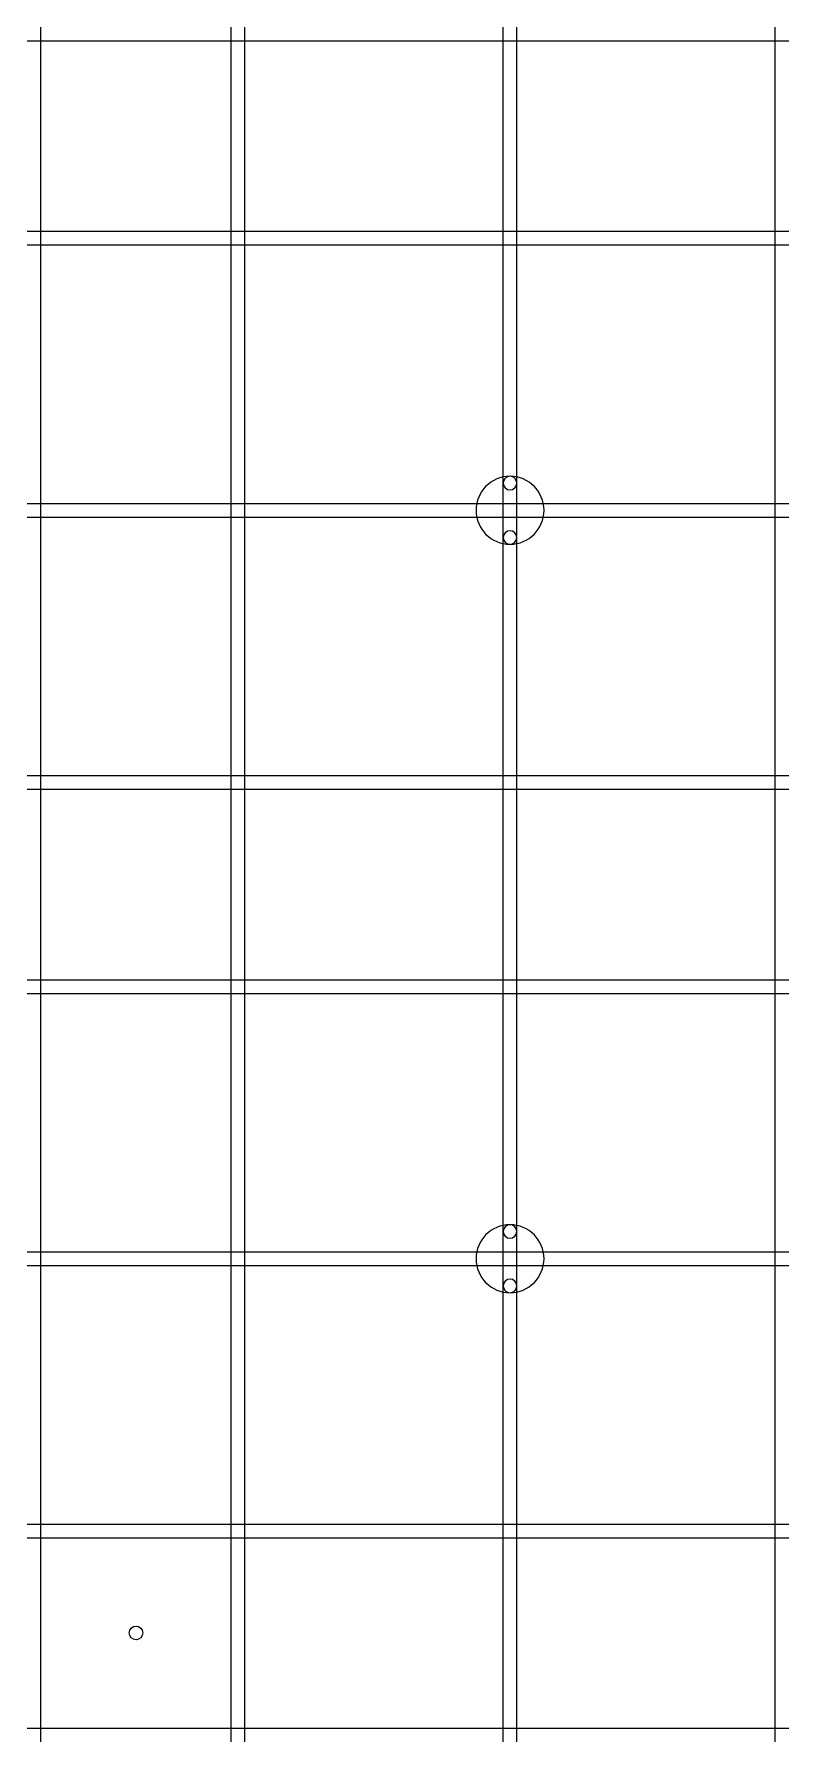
# Model space of a CAD drawing. Header units: millimetres. Extents: x 0 to 500, y 0 to 500.
# Drawn here: x 242.5 to 297.5, y 242.5 to 367.5 of the extents above; entities that cross this region are included whole.
import ezdxf

# ---------------------------------------------------------------- set-up
doc = ezdxf.new("R2010")
doc.units = ezdxf.units.MM
doc.layers.add('MDF_Model', color=7, linetype='CONTINUOUS')

msp = doc.modelspace()

# ---------------------------------------------------------------- linework, layer by layer
at = {"layer": 'MDF_Model'}
for p, q in [((243, 367, 1), (243, 368, 1)), ((243, 367, 1), (243, 368, 1)), ((257, 367, 1), (257, 368, 1)), ((257, 367, 1), (257, 368, 1)), ((258, 367, 1), (258, 368, 1)), ((258, 367, 1), (258, 368, 1)), ((277, 367, 1), (277, 368, 1)), ((277, 367, 1), (277, 368, 1)), ((278, 367, 1), (278, 368, 1)), ((278, 367, 1), (278, 368, 1)), ((297, 367, 1), (297, 368, 1)), ((297, 367, 1), (297, 368, 1)), ((242, 367, 1), (243, 367, 1)), ((242, 367, 1), (243, 367, 1)), ((243, 353, 1), (243, 367, 1)), ((243, 367, 1), (257, 367, 1)), ((243, 353, 1), (243, 367, 1)), ((243, 367), (243, 367, 1)), ((243, 353), (243, 367)), ((243, 367), (257, 367)), ((243, 367, 1), (257, 367, 1)), ((243, 367), (243, 367, 1)), ((243, 367), (257, 367)), ((243, 353), (243, 367)), ((257, 367, 1), (258, 367, 1)), ((257, 353, 1), (257, 367, 1)), ((257, 367, 1), (258, 367, 1)), ((257, 367), (257, 367, 1)), ((257, 353, 1), (257, 367, 1)), ((257, 367), (257, 367, 1)), ((257, 353), (257, 367)), ((257, 353), (257, 367)), ((258, 367, 1), (277, 367, 1)), ((258, 367), (277, 367)), ((258, 367, 1), (277, 367, 1)), ((258, 367), (258, 367, 1)), ((258, 367), (277, 367)), ((258, 353), (258, 367)), ((258, 353, 1), (258, 367, 1)), ((258, 367), (258, 367, 1)), ((258, 353), (258, 367)), ((258, 353, 1), (258, 367, 1)), ((277, 367, 1), (278, 367, 1)), ((277, 353, 1), (277, 367, 1)), ((277, 367, 1), (278, 367, 1)), ((277, 353, 1), (277, 367, 1)), ((277, 367), (277, 367, 1)), ((277, 353), (277, 367)), ((277, 367), (277, 367, 1)), ((277, 353), (277, 367)), ((278, 353, 1), (278, 367, 1)), ((278, 367, 1), (297, 367, 1)), ((278, 353, 1), (278, 367, 1)), ((278, 367), (278, 367, 1)), ((278, 353), (278, 367)), ((278, 367), (297, 367)), ((278, 367, 1), (297, 367, 1)), ((278, 367), (278, 367, 1)), ((278, 353), (278, 367)), ((278, 367), (297, 367)), ((297, 367, 1), (298, 367, 1)), ((297, 367), (297, 367, 1)), ((297, 353), (297, 367)), ((297, 353, 1), (297, 367, 1)), ((297, 367), (297, 367, 1)), ((297, 353), (297, 367)), ((297, 353, 1), (297, 367, 1)), ((297, 367, 1), (298, 367, 1)), ((242, 353, 1), (243, 353, 1)), ((242, 353, 1), (243, 353, 1)), ((243, 352, 1), (243, 353, 1)), ((243, 353, 1), (257, 353, 1)), ((243, 352, 1), (243, 353, 1)), ((243, 353), (243, 353, 1)), ((243, 353), (257, 353)), ((243, 353, 1), (257, 353, 1)), ((243, 353), (243, 353, 1)), ((243, 353), (257, 353)), ((257, 352, 1), (257, 353, 1)), ((257, 353, 1), (258, 353, 1)), ((257, 352, 1), (257, 353, 1)), ((257, 353, 1), (258, 353, 1)), ((257, 353), (257, 353, 1)), ((257, 353), (257, 353, 1)), ((258, 353, 1), (277, 353, 1)), ((258, 352, 1), (258, 353, 1)), ((258, 353), (277, 353)), ((258, 353, 1), (277, 353, 1)), ((258, 353), (258, 353, 1)), ((258, 352, 1), (258, 353, 1)), ((258, 353), (277, 353)), ((258, 353), (258, 353, 1)), ((277, 352, 1), (277, 353, 1)), ((277, 353, 1), (278, 353, 1)), ((277, 352, 1), (277, 353, 1)), ((277, 353, 1), (278, 353, 1)), ((277, 353), (277, 353, 1)), ((277, 353), (277, 353, 1)), ((278, 352, 1), (278, 353, 1)), ((278, 353, 1), (297, 353, 1)), ((278, 352, 1), (278, 353, 1)), ((278, 353), (278, 353, 1)), ((278, 353), (297, 353)), ((278, 353, 1), (297, 353, 1)), ((278, 353), (278, 353, 1)), ((278, 353), (297, 353)), ((297, 352, 1), (297, 353, 1)), ((297, 353), (297, 353, 1)), ((297, 352, 1), (297, 353, 1)), ((297, 353, 1), (298, 353, 1)), ((297, 353), (297, 353, 1)), ((297, 353, 1), (298, 353, 1)), ((242, 352, 1), (243, 352, 1)), ((242, 352, 1), (243, 352, 1)), ((243, 333, 1), (243, 352, 1)), ((243, 352, 1), (257, 352, 1)), ((243, 333, 1), (243, 352, 1)), ((243, 352), (243, 352, 1)), ((243, 333), (243, 352)), ((243, 352), (257, 352)), ((243, 352, 1), (257, 352, 1)), ((243, 352), (243, 352, 1)), ((243, 352), (257, 352)), ((243, 333), (243, 352)), ((257, 352, 1), (258, 352, 1)), ((257, 333, 1), (257, 352, 1)), ((257, 352, 1), (258, 352, 1)), ((257, 352), (257, 352, 1)), ((257, 333, 1), (257, 352, 1)), ((257, 352), (257, 352, 1)), ((257, 333), (257, 352)), ((257, 333), (257, 352)), ((258, 352), (277, 352)), ((258, 333), (258, 352)), ((258, 352), (277, 352)), ((258, 352, 1), (277, 352, 1)), ((258, 352), (258, 352, 1)), ((258, 352, 1), (277, 352, 1)), ((258, 333, 1), (258, 352, 1)), ((258, 352), (258, 352, 1)), ((258, 333), (258, 352)), ((258, 333, 1), (258, 352, 1)), ((277, 334.5, 1), (277, 352, 1)), ((277, 352, 1), (278, 352, 1)), ((277, 334.5, 1), (277, 352, 1)), ((277, 352), (277, 352, 1)), ((277, 334.5), (277, 352)), ((277, 352, 1), (278, 352, 1)), ((277, 334.5), (277, 352)), ((277, 352), (277, 352, 1)), ((278, 334.5, 1), (278, 352, 1)), ((278, 334.5, 1), (278, 352, 1)), ((278, 352), (278, 352, 1)), ((278, 334.5), (278, 352)), ((278, 352), (297, 352)), ((278, 334.5), (278, 352)), ((278, 352, 1), (297, 352, 1)), ((278, 352), (297, 352)), ((278, 352, 1), (297, 352, 1)), ((278, 352), (278, 352, 1)), ((297, 333), (297, 352)), ((297, 352), (297, 352, 1)), ((297, 333, 1), (297, 352, 1)), ((297, 352), (297, 352, 1)), ((297, 333), (297, 352)), ((297, 352, 1), (298, 352, 1)), ((297, 333, 1), (297, 352, 1)), ((297, 352, 1), (298, 352, 1)), ((277.5, 335, 3), (277.5, 335, 6)), ((277.5, 335, 3), (277.5, 335, 6)), ((277, 333, 1), (277, 334.5, 1)), ((277, 333, 1), (277, 334.5, 1)), ((277, 334.5), (277, 334.5, 1)), ((277, 333), (277, 334.5)), ((277, 334.5), (277, 334.5, 1)), ((277, 333), (277, 334.5)), ((278, 334.5, 1), (278, 334.5, 3)), ((278, 334.5, 1), (278, 334.5, 3)), ((278, 333, 1), (278, 334.5, 1)), ((278, 333, 1), (278, 334.5, 1)), ((278, 334.5), (278, 334.5, 1)), ((278, 333), (278, 334.5)), ((278, 334.5), (278, 334.5, 1)), ((278, 333), (278, 334.5)), ((242, 333, 1), (243, 333, 1)), ((242, 333, 1), (243, 333, 1)), ((243, 332, 1), (243, 333, 1)), ((243, 333, 1), (257, 333, 1)), ((243, 332, 1), (243, 333, 1)), ((243, 333), (243, 333, 1)), ((243, 333), (257, 333)), ((243, 333, 1), (257, 333, 1)), ((243, 333), (243, 333, 1)), ((243, 333), (257, 333)), ((257, 332, 1), (257, 333, 1)), ((257, 333, 1), (258, 333, 1)), ((257, 332, 1), (257, 333, 1)), ((257, 333, 1), (258, 333, 1)), ((257, 333), (257, 333, 1)), ((257, 333), (257, 333, 1)), ((258, 333, 1), (277, 333, 1)), ((258, 332, 1), (258, 333, 1)), ((258, 333), (277, 333)), ((258, 333), (277, 333)), ((258, 333, 1), (277, 333, 1)), ((258, 333), (258, 333, 1)), ((258, 332, 1), (258, 333, 1)), ((258, 333), (258, 333, 1)), ((277, 333, 1), (278, 333, 1)), ((277, 332, 1), (277, 333, 1)), ((277, 333, 1), (278, 333, 1)), ((277, 333), (277, 333, 1)), ((277, 332, 1), (277, 333, 1)), ((277, 333), (277, 333, 1)), ((278, 332, 1), (278, 333, 1)), ((278, 333), (278, 333, 1)), ((278, 333, 1), (297, 333, 1)), ((278, 332, 1), (278, 333, 1)), ((278, 333), (297, 333)), ((278, 333), (297, 333)), ((278, 333, 1), (297, 333, 1)), ((278, 333), (278, 333, 1)), ((280, 332.5, 3), (280, 332.5, 6)), ((280, 332.5, 3), (280, 332.5, 6)), ((297, 332, 1), (297, 333, 1)), ((297, 333), (297, 333, 1)), ((297, 332, 1), (297, 333, 1)), ((297, 333, 1), (298, 333, 1)), ((297, 333), (297, 333, 1)), ((297, 333, 1), (298, 333, 1)), ((242, 332, 1), (243, 332, 1)), ((242, 332, 1), (243, 332, 1)), ((243, 313, 1), (243, 332, 1)), ((243, 332, 1), (257, 332, 1)), ((243, 313, 1), (243, 332, 1)), ((243, 332), (243, 332, 1)), ((243, 313), (243, 332)), ((243, 332), (257, 332)), ((243, 332, 1), (257, 332, 1)), ((243, 332), (243, 332, 1)), ((243, 332), (257, 332)), ((243, 313), (243, 332)), ((257, 332, 1), (258, 332, 1)), ((257, 313, 1), (257, 332, 1)), ((257, 332, 1), (258, 332, 1)), ((257, 332), (257, 332, 1)), ((257, 313, 1), (257, 332, 1)), ((257, 332), (257, 332, 1)), ((257, 313), (257, 332)), ((257, 313), (257, 332)), ((258, 332), (277, 332)), ((258, 313), (258, 332)), ((258, 332), (277, 332)), ((258, 332, 1), (277, 332, 1)), ((258, 332), (258, 332, 1)), ((258, 332, 1), (277, 332, 1)), ((258, 313, 1), (258, 332, 1)), ((258, 332), (258, 332, 1)), ((258, 313), (258, 332)), ((258, 313, 1), (258, 332, 1)), ((277, 330.5, 1), (277, 332, 1)), ((277, 332, 1), (278, 332, 1)), ((277, 330.5, 1), (277, 332, 1)), ((277, 332), (277, 332, 1)), ((277, 330.5), (277, 332)), ((277, 332, 1), (278, 332, 1)), ((277, 330.5), (277, 332)), ((277, 332), (277, 332, 1)), ((278, 330.5, 1), (278, 332, 1)), ((278, 330.5, 1), (278, 332, 1)), ((278, 332), (278, 332, 1)), ((278, 330.5), (278, 332)), ((278, 332), (297, 332)), ((278, 330.5), (278, 332)), ((278, 332, 1), (297, 332, 1)), ((278, 332), (297, 332)), ((278, 332, 1), (297, 332, 1)), ((278, 332), (278, 332, 1)), ((297, 313), (297, 332)), ((297, 332), (297, 332, 1)), ((297, 313, 1), (297, 332, 1)), ((297, 332), (297, 332, 1)), ((297, 313), (297, 332)), ((297, 332, 1), (298, 332, 1)), ((297, 313, 1), (297, 332, 1)), ((297, 332, 1), (298, 332, 1)), ((277, 313, 1), (277, 330.5, 1)), ((277, 313, 1), (277, 330.5, 1)), ((277, 330.5), (277, 330.5, 1)), ((277, 313), (277, 330.5)), ((277, 330.5), (277, 330.5, 1)), ((277, 313), (277, 330.5)), ((277.5, 330, 3), (277.5, 330, 6)), ((277.5, 330, 3), (277.5, 330, 6)), ((278, 330.5, 1), (278, 330.5, 3)), ((278, 330.5, 1), (278, 330.5, 3)), ((278, 313, 1), (278, 330.5, 1)), ((278, 313, 1), (278, 330.5, 1)), ((278, 330.5), (278, 330.5, 1)), ((278, 313), (278, 330.5)), ((278, 330.5), (278, 330.5, 1)), ((278, 313), (278, 330.5)), ((242, 313, 1), (243, 313, 1)), ((242, 313, 1), (243, 313, 1)), ((243, 312, 1), (243, 313, 1)), ((243, 313, 1), (257, 313, 1)), ((243, 312, 1), (243, 313, 1)), ((243, 313), (243, 313, 1)), ((243, 313), (257, 313)), ((243, 313, 1), (257, 313, 1)), ((243, 313), (243, 313, 1)), ((243, 313), (257, 313)), ((257, 312, 1), (257, 313, 1)), ((257, 313, 1), (258, 313, 1)), ((257, 312, 1), (257, 313, 1)), ((257, 313, 1), (258, 313, 1)), ((257, 313), (257, 313, 1)), ((257, 313), (257, 313, 1)), ((258, 313), (277, 313)), ((258, 313), (277, 313)), ((258, 313, 1), (277, 313, 1)), ((258, 313), (258, 313, 1)), ((258, 313, 1), (277, 313, 1)), ((258, 312, 1), (258, 313, 1)), ((258, 313), (258, 313, 1)), ((258, 312, 1), (258, 313, 1)), ((277, 313, 1), (278, 313, 1)), ((277, 313), (277, 313, 1)), ((277, 312, 1), (277, 313, 1)), ((277, 313, 1), (278, 313, 1)), ((277, 313), (277, 313, 1)), ((277, 312, 1), (277, 313, 1)), ((278, 313), (278, 313, 1)), ((278, 312, 1), (278, 313, 1)), ((278, 313), (297, 313)), ((278, 313), (297, 313)), ((278, 313, 1), (297, 313, 1)), ((278, 313), (278, 313, 1)), ((278, 313, 1), (297, 313, 1)), ((278, 312, 1), (278, 313, 1)), ((297, 313), (297, 313, 1)), ((297, 312, 1), (297, 313, 1)), ((297, 313), (297, 313, 1)), ((297, 312, 1), (297, 313, 1)), ((297, 313, 1), (298, 313, 1)), ((297, 313, 1), (298, 313, 1)), ((242, 312, 1), (243, 312, 1)), ((242, 312, 1), (243, 312, 1)), ((243, 298, 1), (243, 312, 1)), ((243, 312, 1), (257, 312, 1)), ((243, 298, 1), (243, 312, 1)), ((243, 312), (243, 312, 1)), ((243, 298), (243, 312)), ((243, 312), (257, 312)), ((243, 312, 1), (257, 312, 1)), ((243, 312), (243, 312, 1)), ((243, 312), (257, 312)), ((243, 298), (243, 312)), ((257, 312, 1), (258, 312, 1)), ((257, 298, 1), (257, 312, 1)), ((257, 312, 1), (258, 312, 1)), ((257, 312), (257, 312, 1)), ((257, 298, 1), (257, 312, 1)), ((257, 312), (257, 312, 1)), ((257, 298), (257, 312)), ((257, 298), (257, 312)), ((258, 312, 1), (277, 312, 1)), ((258, 312), (277, 312)), ((258, 312, 1), (277, 312, 1)), ((258, 312), (258, 312, 1)), ((258, 312), (277, 312)), ((258, 298), (258, 312)), ((258, 298, 1), (258, 312, 1)), ((258, 312), (258, 312, 1)), ((258, 298), (258, 312)), ((258, 298, 1), (258, 312, 1)), ((277, 312, 1), (278, 312, 1)), ((277, 298, 1), (277, 312, 1)), ((277, 312, 1), (278, 312, 1)), ((277, 298, 1), (277, 312, 1)), ((277, 312), (277, 312, 1)), ((277, 298), (277, 312)), ((277, 312), (277, 312, 1)), ((277, 298), (277, 312)), ((278, 298, 1), (278, 312, 1)), ((278, 312, 1), (297, 312, 1)), ((278, 298, 1), (278, 312, 1)), ((278, 312), (278, 312, 1)), ((278, 298), (278, 312)), ((278, 312), (297, 312)), ((278, 312, 1), (297, 312, 1)), ((278, 312), (278, 312, 1)), ((278, 298), (278, 312)), ((278, 312), (297, 312)), ((297, 312, 1), (298, 312, 1)), ((297, 312), (297, 312, 1)), ((297, 298), (297, 312)), ((297, 298, 1), (297, 312, 1)), ((297, 312), (297, 312, 1)), ((297, 298), (297, 312)), ((297, 298, 1), (297, 312, 1)), ((297, 312, 1), (298, 312, 1)), ((242, 298, 1), (243, 298, 1)), ((242, 298, 1), (243, 298, 1)), ((243, 297, 1), (243, 298, 1)), ((243, 298, 1), (257, 298, 1)), ((243, 297, 1), (243, 298, 1)), ((243, 298), (243, 298, 1)), ((243, 298), (257, 298)), ((243, 298, 1), (257, 298, 1)), ((243, 298), (243, 298, 1)), ((243, 298), (257, 298)), ((257, 297, 1), (257, 298, 1)), ((257, 298, 1), (258, 298, 1)), ((257, 297, 1), (257, 298, 1)), ((257, 298, 1), (258, 298, 1)), ((257, 298), (257, 298, 1)), ((257, 298), (257, 298, 1)), ((258, 298, 1), (277, 298, 1)), ((258, 297, 1), (258, 298, 1)), ((258, 298), (277, 298)), ((258, 298, 1), (277, 298, 1)), ((258, 298), (258, 298, 1)), ((258, 297, 1), (258, 298, 1)), ((258, 298), (277, 298)), ((258, 298), (258, 298, 1)), ((277, 297, 1), (277, 298, 1)), ((277, 298, 1), (278, 298, 1)), ((277, 297, 1), (277, 298, 1)), ((277, 298, 1), (278, 298, 1)), ((277, 298), (277, 298, 1)), ((277, 298), (277, 298, 1)), ((278, 297, 1), (278, 298, 1)), ((278, 298, 1), (297, 298, 1)), ((278, 297, 1), (278, 298, 1)), ((278, 298), (278, 298, 1)), ((278, 298), (297, 298)), ((278, 298, 1), (297, 298, 1)), ((278, 298), (278, 298, 1)), ((278, 298), (297, 298)), ((297, 297, 1), (297, 298, 1)), ((297, 298), (297, 298, 1)), ((297, 297, 1), (297, 298, 1)), ((297, 298, 1), (298, 298, 1)), ((297, 298), (297, 298, 1)), ((297, 298, 1), (298, 298, 1)), ((242, 297, 1), (243, 297, 1)), ((242, 297, 1), (243, 297, 1)), ((243, 278, 1), (243, 297, 1)), ((243, 297, 1), (257, 297, 1)), ((243, 278, 1), (243, 297, 1)), ((243, 297), (243, 297, 1)), ((243, 278), (243, 297)), ((243, 297), (257, 297)), ((243, 297, 1), (257, 297, 1)), ((243, 297), (243, 297, 1)), ((243, 297), (257, 297)), ((243, 278), (243, 297)), ((257, 297, 1), (258, 297, 1)), ((257, 278, 1), (257, 297, 1)), ((257, 297, 1), (258, 297, 1)), ((257, 297), (257, 297, 1)), ((257, 278, 1), (257, 297, 1)), ((257, 297), (257, 297, 1)), ((257, 278), (257, 297)), ((257, 278), (257, 297)), ((258, 297), (277, 297)), ((258, 278), (258, 297)), ((258, 297), (277, 297)), ((258, 297, 1), (277, 297, 1)), ((258, 297), (258, 297, 1)), ((258, 297, 1), (277, 297, 1)), ((258, 278, 1), (258, 297, 1)), ((258, 297), (258, 297, 1)), ((258, 278), (258, 297)), ((258, 278, 1), (258, 297, 1)), ((277, 279.5, 1), (277, 297, 1)), ((277, 297, 1), (278, 297, 1)), ((277, 279.5, 1), (277, 297, 1)), ((277, 297), (277, 297, 1)), ((277, 279.5), (277, 297)), ((277, 297, 1), (278, 297, 1)), ((277, 279.5), (277, 297)), ((277, 297), (277, 297, 1)), ((278, 279.5, 1), (278, 297, 1)), ((278, 279.5, 1), (278, 297, 1)), ((278, 297), (278, 297, 1)), ((278, 279.5), (278, 297)), ((278, 297), (297, 297)), ((278, 279.5), (278, 297)), ((278, 297, 1), (297, 297, 1)), ((278, 297), (297, 297)), ((278, 297, 1), (297, 297, 1)), ((278, 297), (278, 297, 1)), ((297, 278), (297, 297)), ((297, 297), (297, 297, 1)), ((297, 278, 1), (297, 297, 1)), ((297, 297), (297, 297, 1)), ((297, 278), (297, 297)), ((297, 297, 1), (298, 297, 1)), ((297, 278, 1), (297, 297, 1)), ((297, 297, 1), (298, 297, 1)), ((277.5, 280, 3), (277.5, 280, 6)), ((277.5, 280, 3), (277.5, 280, 6)), ((277, 278, 1), (277, 279.5, 1)), ((277, 278, 1), (277, 279.5, 1)), ((277, 279.5), (277, 279.5, 1)), ((277, 278), (277, 279.5)), ((277, 279.5), (277, 279.5, 1)), ((277, 278), (277, 279.5)), ((278, 279.5, 1), (278, 279.5, 3)), ((278, 279.5, 1), (278, 279.5, 3)), ((278, 278, 1), (278, 279.5, 1)), ((278, 278, 1), (278, 279.5, 1)), ((278, 279.5), (278, 279.5, 1)), ((278, 278), (278, 279.5)), ((278, 279.5), (278, 279.5, 1)), ((278, 278), (278, 279.5)), ((242, 278, 1), (243, 278, 1)), ((242, 278, 1), (243, 278, 1)), ((243, 277, 1), (243, 278, 1)), ((243, 278, 1), (257, 278, 1)), ((243, 277, 1), (243, 278, 1)), ((243, 278), (243, 278, 1)), ((243, 278), (257, 278)), ((243, 278, 1), (257, 278, 1)), ((243, 278), (243, 278, 1)), ((243, 278), (257, 278)), ((257, 277, 1), (257, 278, 1)), ((257, 278, 1), (258, 278, 1)), ((257, 277, 1), (257, 278, 1)), ((257, 278, 1), (258, 278, 1)), ((257, 278), (257, 278, 1)), ((257, 278), (257, 278, 1)), ((258, 278, 1), (277, 278, 1)), ((258, 277, 1), (258, 278, 1)), ((258, 278), (277, 278)), ((258, 278), (277, 278)), ((258, 278, 1), (277, 278, 1)), ((258, 278), (258, 278, 1)), ((258, 277, 1), (258, 278, 1)), ((258, 278), (258, 278, 1)), ((277, 278, 1), (278, 278, 1)), ((277, 277, 1), (277, 278, 1)), ((277, 278, 1), (278, 278, 1)), ((277, 278), (277, 278, 1)), ((277, 277, 1), (277, 278, 1)), ((277, 278), (277, 278, 1)), ((278, 277, 1), (278, 278, 1)), ((278, 278), (278, 278, 1)), ((278, 278, 1), (297, 278, 1)), ((278, 277, 1), (278, 278, 1)), ((278, 278), (297, 278)), ((278, 278), (297, 278)), ((278, 278, 1), (297, 278, 1)), ((278, 278), (278, 278, 1)), ((280, 277.5, 3), (280, 277.5, 6)), ((280, 277.5, 3), (280, 277.5, 6)), ((297, 277, 1), (297, 278, 1)), ((297, 278), (297, 278, 1)), ((297, 277, 1), (297, 278, 1)), ((297, 278, 1), (298, 278, 1)), ((297, 278), (297, 278, 1)), ((297, 278, 1), (298, 278, 1)), ((242, 277, 1), (243, 277, 1)), ((242, 277, 1), (243, 277, 1)), ((243, 277), (257, 277)), ((243, 258), (243, 277)), ((243, 258, 1), (243, 277, 1)), ((243, 277), (243, 277, 1)), ((243, 258), (243, 277)), ((243, 258, 1), (243, 277, 1)), ((243, 277), (257, 277)), ((243, 277, 1), (257, 277, 1)), ((243, 277), (243, 277, 1)), ((243, 277, 1), (257, 277, 1)), ((257, 258), (257, 277)), ((257, 258, 1), (257, 277, 1)), ((257, 277), (257, 277, 1)), ((257, 258), (257, 277)), ((257, 258, 1), (257, 277, 1)), ((257, 277, 1), (258, 277, 1)), ((257, 277), (257, 277, 1)), ((257, 277, 1), (258, 277, 1)), ((258, 258, 1), (258, 277, 1)), ((258, 277), (277, 277)), ((258, 258), (258, 277)), ((258, 277), (277, 277)), ((258, 277, 1), (277, 277, 1)), ((258, 277), (258, 277, 1)), ((258, 277, 1), (277, 277, 1)), ((258, 258, 1), (258, 277, 1)), ((258, 277), (258, 277, 1)), ((258, 258), (258, 277)), ((277, 275.5, 1), (277, 277, 1)), ((277, 277, 1), (278, 277, 1)), ((277, 275.5, 1), (277, 277, 1)), ((277, 277), (277, 277, 1)), ((277, 275.5), (277, 277)), ((277, 277, 1), (278, 277, 1)), ((277, 275.5), (277, 277)), ((277, 277), (277, 277, 1)), ((278, 275.5, 1), (278, 277, 1)), ((278, 275.5, 1), (278, 277, 1)), ((278, 277), (278, 277, 1)), ((278, 275.5), (278, 277)), ((278, 277), (297, 277)), ((278, 275.5), (278, 277)), ((278, 277, 1), (297, 277, 1)), ((278, 277), (297, 277)), ((278, 277, 1), (297, 277, 1)), ((278, 277), (278, 277, 1)), ((297, 258), (297, 277)), ((297, 277), (297, 277, 1)), ((297, 258, 1), (297, 277, 1)), ((297, 277), (297, 277, 1)), ((297, 258), (297, 277)), ((297, 277, 1), (298, 277, 1)), ((297, 258, 1), (297, 277, 1)), ((297, 277, 1), (298, 277, 1)), ((277, 258, 1), (277, 275.5, 1)), ((277, 258, 1), (277, 275.5, 1)), ((277, 275.5), (277, 275.5, 1)), ((277, 258), (277, 275.5)), ((277, 275.5), (277, 275.5, 1)), ((277, 258), (277, 275.5)), ((277.5, 275, 3), (277.5, 275, 6)), ((277.5, 275, 3), (277.5, 275, 6)), ((278, 275.5, 1), (278, 275.5, 3)), ((278, 275.5, 1), (278, 275.5, 3)), ((278, 258, 1), (278, 275.5, 1)), ((278, 258, 1), (278, 275.5, 1)), ((278, 275.5), (278, 275.5, 1)), ((278, 258), (278, 275.5)), ((278, 275.5), (278, 275.5, 1)), ((278, 258), (278, 275.5)), ((242, 258, 1), (243, 258, 1)), ((242, 258, 1), (243, 258, 1)), ((243, 258, 1), (257, 258, 1)), ((243, 257, 1), (243, 258, 1)), ((243, 258), (257, 258)), ((243, 258, 1), (257, 258, 1)), ((243, 258), (243, 258, 1)), ((243, 257, 1), (243, 258, 1)), ((243, 258), (257, 258)), ((243, 258), (243, 258, 1)), ((257, 257, 1), (257, 258, 1)), ((257, 258), (257, 258, 1)), ((257, 257, 1), (257, 258, 1)), ((257, 258, 1), (258, 258, 1)), ((257, 258), (257, 258, 1)), ((257, 258, 1), (258, 258, 1)), ((258, 257, 1), (258, 258, 1)), ((258, 258, 1), (277, 258, 1)), ((258, 257, 1), (258, 258, 1)), ((258, 258), (277, 258)), ((258, 258), (277, 258)), ((258, 258, 1), (277, 258, 1)), ((258, 258), (258, 258, 1)), ((258, 258), (258, 258, 1)), ((277, 258, 1), (278, 258, 1)), ((277, 258), (277, 258, 1)), ((277, 257, 1), (277, 258, 1)), ((277, 258, 1), (278, 258, 1)), ((277, 257, 1), (277, 258, 1)), ((277, 258), (277, 258, 1)), ((278, 258), (278, 258, 1)), ((278, 257, 1), (278, 258, 1)), ((278, 258), (297, 258)), ((278, 258), (297, 258)), ((278, 258, 1), (297, 258, 1)), ((278, 258), (278, 258, 1)), ((278, 258, 1), (297, 258, 1)), ((278, 257, 1), (278, 258, 1)), ((297, 258), (297, 258, 1)), ((297, 257, 1), (297, 258, 1)), ((297, 258), (297, 258, 1)), ((297, 257, 1), (297, 258, 1)), ((297, 258, 1), (298, 258, 1)), ((297, 258, 1), (298, 258, 1)), ((242, 257, 1), (243, 257, 1)), ((242, 257, 1), (243, 257, 1)), ((243, 257), (257, 257)), ((243, 243), (243, 257)), ((243, 257), (257, 257)), ((243, 257, 1), (257, 257, 1)), ((243, 257), (243, 257, 1)), ((243, 243, 1), (243, 257, 1)), ((243, 257), (243, 257, 1)), ((243, 243), (243, 257)), ((243, 257, 1), (257, 257, 1)), ((243, 243, 1), (243, 257, 1)), ((257, 243), (257, 257)), ((257, 257), (257, 257, 1)), ((257, 243, 1), (257, 257, 1)), ((257, 257), (257, 257, 1)), ((257, 243), (257, 257)), ((257, 243, 1), (257, 257, 1)), ((257, 257, 1), (258, 257, 1)), ((257, 257, 1), (258, 257, 1)), ((258, 243, 1), (258, 257, 1)), ((258, 243, 1), (258, 257, 1)), ((258, 257), (258, 257, 1)), ((258, 243), (258, 257)), ((258, 257, 1), (277, 257, 1)), ((258, 257), (277, 257)), ((258, 257, 1), (277, 257, 1)), ((258, 257), (258, 257, 1)), ((258, 257), (277, 257)), ((258, 243), (258, 257)), ((277, 257, 1), (278, 257, 1)), ((277, 243, 1), (277, 257, 1)), ((277, 257, 1), (278, 257, 1)), ((277, 257), (277, 257, 1)), ((277, 243), (277, 257)), ((277, 243, 1), (277, 257, 1)), ((277, 257), (277, 257, 1)), ((277, 243), (277, 257)), ((278, 243, 1), (278, 257, 1)), ((278, 257, 1), (297, 257, 1)), ((278, 243, 1), (278, 257, 1)), ((278, 257), (278, 257, 1)), ((278, 243), (278, 257)), ((278, 257), (297, 257)), ((278, 257, 1), (297, 257, 1)), ((278, 257), (278, 257, 1)), ((278, 243), (278, 257)), ((278, 257), (297, 257)), ((297, 257, 1), (298, 257, 1)), ((297, 257), (297, 257, 1)), ((297, 243), (297, 257)), ((297, 243, 1), (297, 257, 1)), ((297, 257), (297, 257, 1)), ((297, 243), (297, 257)), ((297, 243, 1), (297, 257, 1)), ((297, 257, 1), (298, 257, 1)), ((250.5, 250), (250.5, 250, 6)), ((250.5, 250), (250.5, 250, 6)), ((242, 243, 1), (243, 243, 1)), ((242, 243, 1), (243, 243, 1)), ((243, 243), (257, 243)), ((243, 243), (257, 243)), ((243, 243, 1), (257, 243, 1)), ((243, 243), (243, 243, 1)), ((243, 243), (243, 243, 1)), ((243, 243, 1), (257, 243, 1)), ((243, 242, 1), (243, 243, 1)), ((243, 242, 1), (243, 243, 1)), ((257, 243), (257, 243, 1)), ((257, 243), (257, 243, 1)), ((257, 243, 1), (258, 243, 1)), ((257, 242, 1), (257, 243, 1)), ((257, 242, 1), (257, 243, 1)), ((257, 243, 1), (258, 243, 1)), ((258, 243), (258, 243, 1)), ((258, 242, 1), (258, 243, 1)), ((258, 243, 1), (277, 243, 1)), ((258, 242, 1), (258, 243, 1)), ((258, 243), (277, 243)), ((258, 243), (277, 243)), ((258, 243, 1), (277, 243, 1)), ((258, 243), (258, 243, 1)), ((277, 242, 1), (277, 243, 1)), ((277, 243, 1), (278, 243, 1)), ((277, 242, 1), (277, 243, 1)), ((277, 243, 1), (278, 243, 1)), ((277, 243), (277, 243, 1)), ((277, 243), (277, 243, 1)), ((278, 242, 1), (278, 243, 1)), ((278, 243, 1), (297, 243, 1)), ((278, 242, 1), (278, 243, 1)), ((278, 243), (278, 243, 1)), ((278, 243), (297, 243)), ((278, 243, 1), (297, 243, 1)), ((278, 243), (278, 243, 1)), ((278, 243), (297, 243)), ((297, 242, 1), (297, 243, 1)), ((297, 243), (297, 243, 1)), ((297, 242, 1), (297, 243, 1)), ((297, 243, 1), (298, 243, 1)), ((297, 243), (297, 243, 1)), ((297, 243, 1), (298, 243, 1))]:
    msp.add_line(p, q, dxfattribs=at)
msp.add_circle((250, 250), 0.5, dxfattribs=at)
msp.add_circle((250, 250), 0.5, dxfattribs=at)
msp.add_circle((250, 250), 0.5, dxfattribs=at)
msp.add_circle((250, 250), 0.5, dxfattribs=at)
for centre, radius, start, end in [((277.5, 332.5, 6), 2.5, 90, -90), ((277.5, 332.5, 3), 2.5, 90, -90), ((277.5, 332.5, 6), 2.5, 90, -90), ((277.5, 332.5, 3), 2.5, 90, -90), ((277.5, 334.5, 3), 0.5, 90, 0), ((277.5, 334.5, 1), 0.5, 0, 180), ((277.5, 334.5, 3), 0.5, 90, 0), ((277.5, 334.5, 1), 0.5, 0, 180), ((277.5, 332.5, 6), 2.5, 0, 90), ((277.5, 332.5, 6), 2.5, 0, 90), ((277.5, 332.5, 3), 2.5, 0, 90), ((277.5, 332.5, 3), 2.5, 0, 90), ((277.5, 334.5, 3), 0.5, 0, 90), ((277.5, 334.5, 3), 0.5, 0, 90), ((277.5, 334.5, 1), 0.5, 180, 0), ((277.5, 334.5, 1), 0.5, 180, 0), ((277.5, 332.5, 6), 2.5, -90, 0), ((277.5, 332.5, 3), 2.5, -90, 0), ((277.5, 332.5, 6), 2.5, -90, 0), ((277.5, 332.5, 3), 2.5, -90, 0), ((277.5, 330.5, 3), 0.5, 0, -90), ((277.5, 330.5, 1), 0.5, 0, 180), ((277.5, 330.5, 3), 0.5, 0, -90), ((277.5, 330.5, 1), 0.5, 0, 180), ((277.5, 330.5, 1), 0.5, 180, 0), ((277.5, 330.5, 1), 0.5, 180, 0), ((277.5, 330.5, 3), 0.5, -90, 0), ((277.5, 330.5, 3), 0.5, -90, 0), ((277.5, 277.5, 6), 2.5, 90, -90), ((277.5, 277.5, 3), 2.5, 90, -90), ((277.5, 277.5, 6), 2.5, 90, -90), ((277.5, 277.5, 3), 2.5, 90, -90), ((277.5, 279.5, 3), 0.5, 90, 0), ((277.5, 279.5, 1), 0.5, 0, 180), ((277.5, 279.5, 3), 0.5, 90, 0), ((277.5, 279.5, 1), 0.5, 0, 180), ((277.5, 277.5, 6), 2.5, 0, 90), ((277.5, 277.5, 6), 2.5, 0, 90), ((277.5, 277.5, 3), 2.5, 0, 90), ((277.5, 277.5, 3), 2.5, 0, 90), ((277.5, 279.5, 3), 0.5, 0, 90), ((277.5, 279.5, 3), 0.5, 0, 90), ((277.5, 279.5, 1), 0.5, 180, 0), ((277.5, 279.5, 1), 0.5, 180, 0), ((277.5, 277.5, 6), 2.5, -90, 0), ((277.5, 277.5, 3), 2.5, -90, 0), ((277.5, 277.5, 6), 2.5, -90, 0), ((277.5, 277.5, 3), 2.5, -90, 0), ((277.5, 275.5, 3), 0.5, 0, -90), ((277.5, 275.5, 1), 0.5, 0, 180), ((277.5, 275.5, 3), 0.5, 0, -90), ((277.5, 275.5, 1), 0.5, 0, 180), ((277.5, 275.5, 1), 0.5, 180, 0), ((277.5, 275.5, 1), 0.5, 180, 0), ((277.5, 275.5, 3), 0.5, -90, 0), ((277.5, 275.5, 3), 0.5, -90, 0)]:
    msp.add_arc(centre, radius, start, end, dxfattribs=at)

doc.saveas('drawing.dxf')
